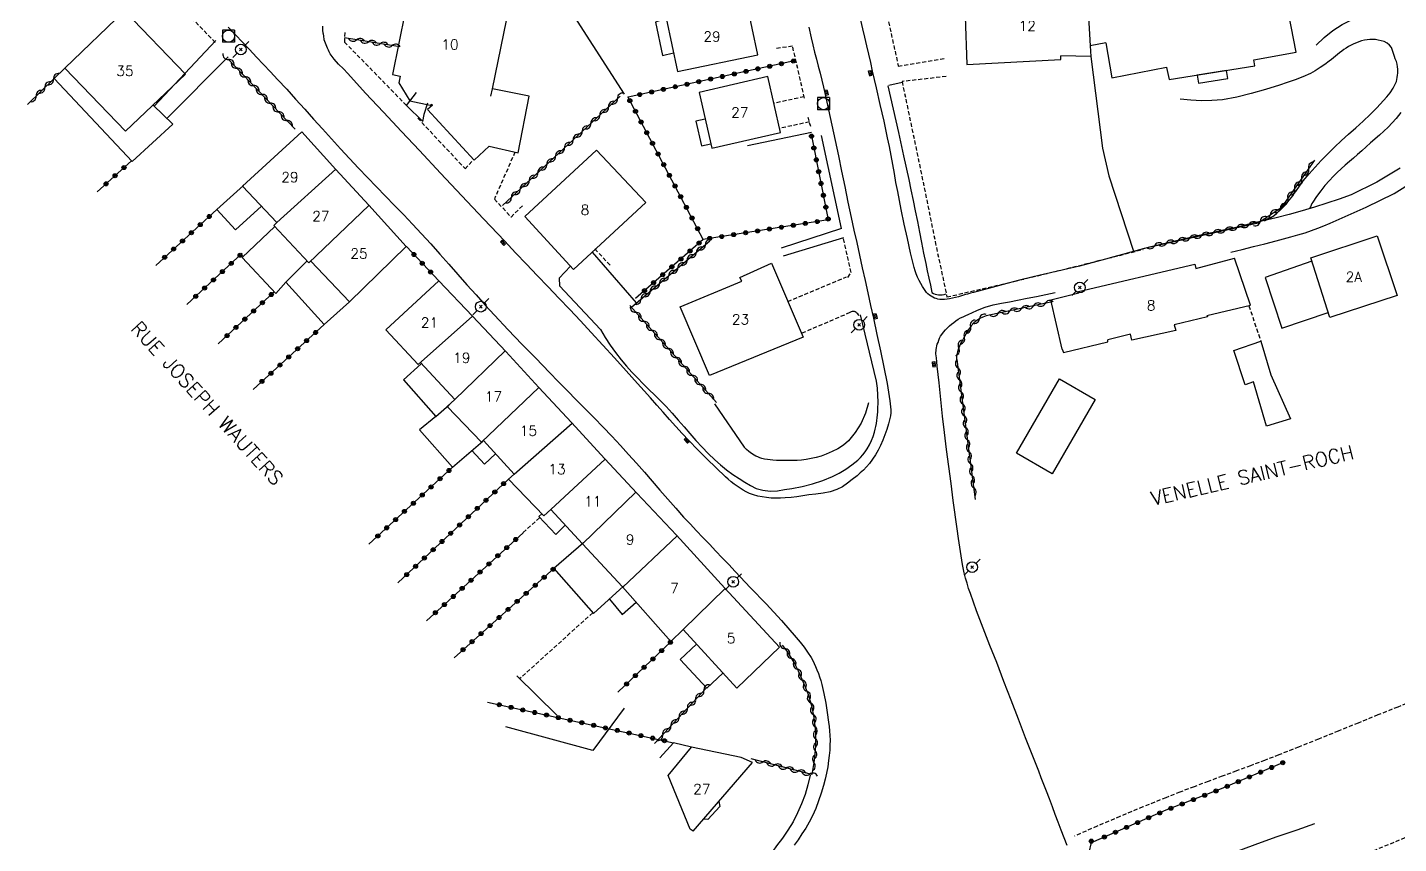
# Model space of a CAD drawing. Header units: millimetres. Extents: x 146000 to 147001, y 143000 to 144000.
# Drawn here: x 146424.1 to 146594.4, y 143307.7 to 143409.1 of the extents above; entities that cross this region are included whole.
import ezdxf
from ezdxf.enums import TextEntityAlignment as Align

# ---------------------------------------------------------------- set-up
doc = ezdxf.new("R2010")
doc.units = ezdxf.units.MM
doc.linetypes.add('DASHED', pattern=[0.75, 0.5, -0.25])
doc.layers.get('0').update_dxf_attribs({"linetype": 'CONTINUOUS'})
for name, color, linetype in [('W0008', 7, 'CONTINUOUS'), ('W0014', 7, 'CONTINUOUS'), ('W0017', 7, 'CONTINUOUS'), ('W0070', 7, 'DASHED'), ('W0101', 7, 'CONTINUOUS'), ('W0104', 1, 'CONTINUOUS'), ('W0105', 7, 'CONTINUOUS'), ('W0112', 1, 'DASHED'), ('W0211', 2, 'CONTINUOUS'), ('W0214', 2, 'CONTINUOUS'), ('W0300', 7, 'CONTINUOUS'), ('W0310', 3, 'CONTINUOUS'), ('W0322', 7, 'CONTINUOUS'), ('W0323', 7, 'CONTINUOUS'), ('W0330', 7, 'CONTINUOUS'), ('W0401', 7, 'CONTINUOUS'), ('W0420', 7, 'CONTINUOUS'), ('W0473', 7, 'CONTINUOUS'), ('W0989', 7, 'CONTINUOUS'), ('W0991', 7, 'CONTINUOUS'), ('W1102', 7, 'CONTINUOUS')]:
    doc.layers.add(name, color=color, linetype=linetype)
doc.styles.get("Standard").update_dxf_attribs({"font": 'romans.shx', "width": 0.85})

# ---------------------------------------------------------------- blocks, each defined once
blk = doc.blocks.new('T473')
for p, q in [((-0.166667, 0.166667), (0.166667, -0.166667)), ((-0.166667, -0.166667), (0.166667, 0.166667)), ((0.500001, 0.500001), (1.000002, 1.000002)), ((-1.000002, -1.000002), (-0.500001, -0.500001))]:
    blk.add_line(p, q)
blk.add_ellipse((0, 0), major_axis=(0.471405, 0.471405), ratio=1, start_param=5.4977871438, end_param=11.780972451)
blk = doc.blocks.new('T401')
for p, q in [((-0.3, 0.3), (0, 0.3)), ((-0.3, -0.25), (-0.3, 0.3)), ((-0.3, 0.15), (0, 0.15)), ((-0.3, 0), (0, 0)), ((0, 0.3), (0, -0.25)), ((-0.3, -0.15), (0, -0.15)), ((-0.3, -0.25), (-0.3, -0.3)), ((-0.3, -0.3), (0, -0.3)), ((0, -0.3), (0, -0.25))]:
    blk.add_line(p, q)
blk = doc.blocks.new('T420')
for p, q in [((0.75, 0.75), (-0.75, 0.75)), ((-0.75, 0.75), (-0.75, -0.75)), ((0.75, 0.75), (0.75, -0.75)), ((0.75, -0.75), (-0.75, -0.75))]:
    blk.add_line(p, q)
blk.add_ellipse((0, 0), major_axis=(-0.53, 0.53), ratio=1, start_param=3.926991, end_param=10.210176)
blk = doc.blocks.new('t323o')
at = {"color": 0, "linetype": 'Continuous'}
for radius in [0.25, 0.15]:
    blk.add_circle((0, 0), radius, dxfattribs=at)
blk = doc.blocks.new('t310o')
at = {"color": 0, "linetype": 'Continuous'}
for centre, start, end in [((-0.5, 0.38), 216.8699, 323.1304), ((0.5, -0.37), 36.8699, 143.1303)]:
    blk.add_arc(centre, 0.625, start, end, dxfattribs=at)
blk = doc.blocks.new('t322o')
at = {"color": 0, "linetype": 'Continuous'}
for radius in [0.25, 0.15]:
    blk.add_circle((0, 0), radius, dxfattribs=at)

msp = doc.modelspace()

# ---------------------------------------------------------------- linework, layer by layer
at = {"layer": 'W0008'}
for points in [[(146594.55, 143391.64), (146591.68, 143389.91)], [(146591.68, 143389.91), (146588.49, 143388.34)], [(146593.81, 143388.51), (146596.25, 143390.04)], [(146588.49, 143388.34), (146586.98, 143387.81), (146585.46, 143387.29), (146583.92, 143386.81), (146582.38, 143386.35), (146580.79, 143385.9), (146579.18, 143385.49), (146577.57, 143385.1), (146575.96, 143384.71), (146574.37, 143384.33), (146572.79, 143383.97), (146571.2, 143383.61), (146569.61, 143383.26), (146568.02, 143382.9), (146566.43, 143382.54), (146564.84, 143382.17), (146563.26, 143381.78), (146562.19, 143381.51), (146561.13, 143381.23), (146560.07, 143380.93), (146559.01, 143380.64), (146557.96, 143380.34), (146556.9, 143380.05), (146555.83, 143379.76), (146554.77, 143379.49), (146554.05, 143379.31), (146553.32, 143379.14), (146552.6, 143378.98), (146551.87, 143378.82), (146551.15, 143378.66), (146550.42, 143378.49), (146549.7, 143378.33), (146548.98, 143378.15), (146547.13, 143377.68), (146545.28, 143377.2), (146543.44, 143376.7), (146541.6, 143376.21), (146541.23, 143376.11), (146540.85, 143376), (146540.48, 143375.89), (146540.11, 143375.77), (146539.74, 143375.67), (146539.37, 143375.57), (146538.99, 143375.48), (146538.61, 143375.41), (146538.31, 143375.37), (146538.01, 143375.34), (146537.7, 143375.33), (146537.4, 143375.35), (146537.17, 143375.38), (146536.95, 143375.44), (146536.74, 143375.51), (146536.53, 143375.6)], [(146590.36, 143386.79), (146593.81, 143388.51)], [(146585.88, 143384.8), (146590.36, 143386.79)], [(146573.55, 143381.21), (146574.96, 143381.55), (146576.37, 143381.9), (146577.77, 143382.25), (146579.18, 143382.62), (146580.07, 143382.86), (146580.97, 143383.1), (146581.86, 143383.35), (146582.75, 143383.62), (146583.54, 143383.89), (146584.33, 143384.18), (146585.1, 143384.48), (146585.88, 143384.8)], [(146537.19, 143370.01), (146537.28, 143370.27), (146537.39, 143370.52), (146537.51, 143370.76), (146537.65, 143370.99), (146537.87, 143371.28), (146538.11, 143371.55), (146538.36, 143371.8), (146538.63, 143372.05), (146538.88, 143372.27), (146539.14, 143372.49), (146539.41, 143372.69), (146539.69, 143372.88), (146539.99, 143373.05), (146540.31, 143373.19), (146540.63, 143373.33), (146540.95, 143373.46), (146541.47, 143373.71), (146541.99, 143373.96), (146542.52, 143374.19), (146543.06, 143374.39), (146544.05, 143374.67), (146545.06, 143374.87), (146546.07, 143375.05), (146547.07, 143375.24), (146548.24, 143375.48), (146549.41, 143375.72), (146550.58, 143375.96), (146551.75, 143376.2)], [(146553.24, 143307.49), (146552.85, 143308.45), (146552.48, 143309.42), (146552.11, 143310.39), (146551.75, 143311.36), (146551.39, 143312.32), (146551.03, 143313.29), (146550.66, 143314.26), (146550.34, 143315.09), (146550.01, 143315.92), (146549.69, 143316.74), (146549.36, 143317.57), (146549.03, 143318.4), (146548.71, 143319.23), (146548.39, 143320.06), (146548.06, 143320.89), (146547.16, 143323.22), (146546.26, 143325.56), (146545.36, 143327.89), (146544.47, 143330.23), (146543.63, 143332.37), (146542.79, 143334.5), (146541.96, 143336.64), (146541.2, 143338.81), (146540.99, 143339.44), (146540.79, 143340.08), (146540.61, 143340.72), (146540.45, 143341.36), (146540.24, 143342.43), (146540.06, 143343.5), (146539.91, 143344.57), (146539.75, 143345.65), (146539.57, 143346.83), (146539.4, 143348.01), (146539.24, 143349.2), (146539.08, 143350.38), (146538.8, 143352.48), (146538.52, 143354.58), (146538.26, 143356.68), (146538, 143358.79), (146537.76, 143360.85), (146537.53, 143362.92), (146537.31, 143364.99), (146537.1, 143367.06), (146537.05, 143367.57), (146536.98, 143368.07), (146536.93, 143368.58), (146536.94, 143369.1), (146536.98, 143369.33), (146537.03, 143369.56), (146537.1, 143369.79), (146537.19, 143370.01)]]:
    msp.add_lwpolyline(points, dxfattribs=at)
at = {"layer": 'W0014'}
for points in [[(146460.82, 143408.77), (146460.82, 143409.29)], [(146534.21, 143379.32), (146533.79, 143381.11), (146533.38, 143382.9), (146532.99, 143384.7), (146532.61, 143386.5), (146532.39, 143387.61), (146532.18, 143388.73), (146531.97, 143389.85), (146531.77, 143390.97), (146531.57, 143392.08), (146531.37, 143393.2), (146531.15, 143394.32), (146530.93, 143395.43), (146530.49, 143397.5), (146530.02, 143399.57), (146529.55, 143401.63), (146529.07, 143403.69), (146528.83, 143404.75), (146528.58, 143405.8), (146528.33, 143406.86), (146528.09, 143407.91), (146527.84, 143408.97), (146527.6, 143410.02)], [(146449.08, 143409.15), (146449.96, 143408.22), (146450.83, 143407.3), (146451.71, 143406.37), (146452.59, 143405.45), (146453.46, 143404.52), (146454.33, 143403.59), (146455.2, 143402.66), (146456.33, 143401.44), (146457.44, 143400.21), (146458.56, 143398.98), (146459.67, 143397.75), (146460.78, 143396.51), (146461.89, 143395.28), (146463.01, 143394.06), (146464.14, 143392.84), (146465.25, 143391.66), (146466.36, 143390.5), (146467.48, 143389.33), (146468.61, 143388.17), (146469.73, 143387.01), (146470.85, 143385.84), (146471.96, 143384.67), (146473.06, 143383.49), (146474.21, 143382.24), (146475.34, 143380.98), (146476.47, 143379.7), (146477.59, 143378.43), (146478.71, 143377.16), (146479.84, 143375.89), (146480.98, 143374.62), (146482.12, 143373.37), (146483.81, 143371.57), (146485.52, 143369.8), (146487.24, 143368.03), (146488.96, 143366.25), (146490.06, 143365.12), (146491.17, 143363.99), (146492.28, 143362.87), (146493.39, 143361.74), (146494.5, 143360.62), (146495.6, 143359.48), (146496.69, 143358.34), (146497.77, 143357.19), (146498.77, 143356.09), (146499.76, 143354.99), (146500.73, 143353.87), (146501.7, 143352.76), (146502.67, 143351.64), (146503.64, 143350.52), (146504.62, 143349.41), (146505.61, 143348.31), (146506.4, 143347.46), (146507.19, 143346.61), (146507.99, 143345.77), (146508.8, 143344.93), (146509.6, 143344.09), (146510.4, 143343.25), (146511.21, 143342.4), (146512, 143341.56), (146513.92, 143339.53), (146515.86, 143337.51), (146517.76, 143335.46), (146519.59, 143333.35), (146520.08, 143332.75), (146520.55, 143332.14), (146521, 143331.51), (146521.42, 143330.86), (146521.63, 143330.49), (146521.82, 143330.11), (146521.99, 143329.73), (146522.15, 143329.34), (146522.33, 143328.89), (146522.49, 143328.44), (146522.63, 143327.99), (146522.76, 143327.52), (146523.03, 143326.37), (146523.25, 143325.2), (146523.44, 143324.03), (146523.6, 143322.85), (146523.67, 143322.3), (146523.72, 143321.74), (146523.76, 143321.17), (146523.78, 143320.61), (146523.77, 143319.97), (146523.74, 143319.34), (146523.69, 143318.7), (146523.61, 143318.07), (146523.49, 143317.29), (146523.35, 143316.51), (146523.17, 143315.74), (146522.97, 143314.98), (146522.69, 143314.01), (146522.37, 143313.05), (146522, 143312.11), (146521.59, 143311.18), (146521.2, 143310.41), (146520.76, 143309.66), (146520.3, 143308.94), (146519.81, 143308.22), (146519.33, 143307.57)], [(146510.81, 143353.32), (146509.65, 143354.42), (146508.5, 143355.54), (146507.37, 143356.67), (146506.26, 143357.82), (146505.44, 143358.68), (146504.64, 143359.56), (146503.84, 143360.44), (146503.05, 143361.33), (146502.27, 143362.22), (146501.48, 143363.11), (146500.7, 143364), (146499.9, 143364.89), (146498.46, 143366.48), (146497.02, 143368.07), (146495.58, 143369.66), (146494.12, 143371.23), (146492.79, 143372.66), (146491.46, 143374.08), (146490.12, 143375.5), (146488.77, 143376.91), (146487.43, 143378.32), (146486.08, 143379.73), (146484.74, 143381.14), (146483.4, 143382.56), (146480.74, 143385.37), (146478.09, 143388.19), (146475.44, 143391.01), (146472.8, 143393.83), (146470.57, 143396.21), (146468.34, 143398.59), (146466.12, 143400.98), (146463.92, 143403.39), (146463.36, 143403.99), (146462.78, 143404.58), (146462.23, 143405.2), (146461.73, 143405.86), (146461.61, 143406.08), (146461.5, 143406.31), (146461.4, 143406.54), (146461.31, 143406.77), (146461.22, 143406.97), (146461.14, 143407.18), (146461.07, 143407.38), (146461, 143407.59), (146460.97, 143407.76), (146460.94, 143407.93), (146460.92, 143408.1), (146460.89, 143408.27), (146460.87, 143408.4), (146460.85, 143408.52), (146460.83, 143408.64), (146460.81, 143408.77)], [(146521.17, 143409.16), (146521.46, 143407.83), (146521.66, 143406.95), (146521.87, 143406.07), (146522.09, 143405.19), (146522.32, 143404.32), (146522.54, 143403.44), (146522.76, 143402.56), (146522.98, 143401.69), (146523.18, 143400.81), (146523.61, 143398.9), (146524.02, 143396.99), (146524.43, 143395.08), (146524.82, 143393.17), (146525.21, 143391.26), (146525.61, 143389.35), (146526, 143387.44), (146526.41, 143385.53), (146526.75, 143383.96), (146527.09, 143382.4), (146527.44, 143380.84), (146527.78, 143379.27), (146528.13, 143377.71), (146528.48, 143376.14), (146528.82, 143374.58), (146529.16, 143373.01), (146529.6, 143370.98), (146530.04, 143368.95), (146530.46, 143366.92), (146530.86, 143364.88), (146530.96, 143364.35), (146531.05, 143363.82), (146531.14, 143363.28), (146531.21, 143362.74), (146531.25, 143362.37), (146531.3, 143362), (146531.33, 143361.63), (146531.32, 143361.25), (146531.28, 143360.9), (146531.22, 143360.56), (146531.13, 143360.22), (146531.04, 143359.88), (146530.83, 143359.19), (146530.59, 143358.51), (146530.33, 143357.84), (146530.03, 143357.19), (146529.74, 143356.6), (146529.42, 143356.03), (146529.07, 143355.48), (146528.68, 143354.95), (146528.32, 143354.54), (146527.94, 143354.15), (146527.54, 143353.79), (146527.13, 143353.44), (146526.55, 143352.96), (146525.95, 143352.5), (146525.32, 143352.07), (146524.64, 143351.73), (146523.79, 143351.45), (146522.91, 143351.28), (146522.03, 143351.17), (146521.15, 143351.05), (146520.42, 143350.93), (146519.68, 143350.83), (146518.94, 143350.74), (146518.2, 143350.68), (146517.62, 143350.66), (146517.05, 143350.65), (146516.47, 143350.66), (146515.9, 143350.72), (146515.36, 143350.8), (146514.82, 143350.91), (146514.3, 143351.06), (146513.78, 143351.24), (146513.38, 143351.43), (146512.99, 143351.65), (146512.62, 143351.88), (146512.26, 143352.13), (146511.88, 143352.41), (146511.51, 143352.7), (146511.15, 143353), (146510.81, 143353.32)], [(146530.97, 143401.86), (146531.64, 143398.96), (146532.29, 143396.06), (146532.92, 143393.16), (146533.55, 143390.25), (146533.82, 143388.94), (146534.09, 143387.64), (146534.35, 143386.33), (146534.62, 143385.02), (146534.88, 143383.71), (146535.14, 143382.41), (146535.4, 143381.1), (146535.67, 143379.79), (146535.86, 143378.89), (146536.05, 143377.99), (146536.24, 143377.1), (146536.43, 143376.2)], [(146525.21, 143384.17), (146522.72, 143395.69)], [(146536.53, 143375.6), (146536.32, 143375.73), (146536.12, 143375.87), (146535.94, 143376.03), (146535.77, 143376.21), (146535.49, 143376.56), (146535.26, 143376.93), (146535.05, 143377.31), (146534.85, 143377.7), (146534.66, 143378.09), (146534.49, 143378.5), (146534.34, 143378.91), (146534.21, 143379.32)], [(146490.18, 143377.02), (146495.28, 143371.6)], [(146536.43, 143376.2), (146536.62, 143376.09), (146536.83, 143376.01), (146537.04, 143375.95), (146537.25, 143375.91), (146537.49, 143375.9), (146537.72, 143375.92), (146537.96, 143375.96), (146538.18, 143376.03)], [(146529.55, 143365.17), (146527.56, 143373.42)], [(146527.22, 143355.38), (146527.55, 143355.7), (146527.86, 143356.04), (146528.14, 143356.41), (146528.39, 143356.79), (146528.67, 143357.29), (146528.92, 143357.8), (146529.13, 143358.33), (146529.3, 143358.87), (146529.4, 143359.22), (146529.48, 143359.57), (146529.54, 143359.93), (146529.6, 143360.29), (146529.64, 143360.65), (146529.68, 143361.01), (146529.71, 143361.37), (146529.73, 143361.73), (146529.75, 143362.59), (146529.73, 143363.46), (146529.67, 143364.33), (146529.56, 143365.19)], [(146521.31, 143316.24), (146521.03, 143315.04), (146520.68, 143313.85), (146520.25, 143312.69), (146519.76, 143311.55), (146519.19, 143310.47), (146518.56, 143309.43), (146517.88, 143308.42), (146517.15, 143307.45), (146516.66, 143306.82), (146516.14, 143306.21), (146515.58, 143305.63), (146514.99, 143305.09), (146514.26, 143304.53), (146513.49, 143304.01), (146512.69, 143303.55), (146511.93, 143303.16), (146511.93, 143303.16), (146511.93, 143303.16), (146511.93, 143303.16), (146511.93, 143303.16)]]:
    msp.add_lwpolyline(points, dxfattribs=at)
at = {"layer": 'W0017'}
for points in [[(146584.12, 143406.92), (146585.13, 143407.87), (146586.22, 143408.73), (146587.38, 143409.47), (146588.62, 143410.1), (146589.24, 143410.34), (146589.88, 143410.52), (146590.53, 143410.64), (146591.2, 143410.7), (146592.04, 143410.73), (146592.89, 143410.7), (146593.74, 143410.56), (146594.56, 143410.28)], [(146447.51, 143407.5), (146439.89, 143399.35)], [(146577.71, 143385.12), (146578.12, 143385.31), (146578.52, 143385.53), (146578.91, 143385.78), (146579.27, 143386.06), (146579.76, 143386.49), (146580.2, 143386.97), (146580.62, 143387.46), (146581.04, 143387.97), (146581.23, 143388.22), (146581.42, 143388.48), (146581.61, 143388.74), (146581.79, 143389.01), (146581.97, 143389.28), (146582.15, 143389.54), (146582.34, 143389.8), (146582.53, 143390.06), (146583.25, 143390.92), (146584, 143391.77), (146584.77, 143392.59), (146585.55, 143393.4), (146586.4, 143394.25), (146587.27, 143395.07), (146588.16, 143395.87), (146589.06, 143396.66), (146589.95, 143397.47), (146590.83, 143398.29), (146591.68, 143399.14), (146592.48, 143400.03), (146592.91, 143400.52), (146593.33, 143401.02), (146593.71, 143401.57), (146594, 143402.16), (146594.09, 143402.41), (146594.16, 143402.66), (146594.21, 143402.92), (146594.25, 143403.18), (146594.27, 143403.44), (146594.28, 143403.7), (146594.27, 143403.96), (146594.25, 143404.22), (146594.19, 143404.56), (146594.09, 143404.89), (146593.96, 143405.21), (146593.84, 143405.52), (146593.73, 143405.88), (146593.63, 143406.25), (146593.49, 143406.62), (146593.25, 143406.94), (146592.94, 143407.19), (146592.57, 143407.36), (146592.2, 143407.46), (146591.83, 143407.55), (146591.49, 143407.61), (146591.15, 143407.63), (146590.8, 143407.63), (146590.46, 143407.6), (146590.12, 143407.54), (146589.78, 143407.44), (146589.45, 143407.33), (146589.13, 143407.2), (146588.8, 143407.07), (146588.48, 143406.92), (146588.16, 143406.75), (146587.86, 143406.57), (146587.58, 143406.38), (146587.31, 143406.18), (146587.05, 143405.98), (146586.79, 143405.76), (146586.54, 143405.55), (146586.28, 143405.34), (146586.02, 143405.13), (146585.75, 143404.93), (146585.19, 143404.53), (146584.62, 143404.13), (146584.03, 143403.75), (146583.42, 143403.42), (146582.48, 143402.98), (146581.52, 143402.61), (146580.55, 143402.29), (146579.57, 143401.97), (146577.83, 143401.42), (146576.08, 143400.9), (146574.3, 143400.45), (146572.49, 143400.15), (146571.19, 143400.04), (146569.88, 143400.02), (146568.57, 143400.08), (146567.27, 143400.23)], [(146441.44, 143397.83), (146449.08, 143405.48)], [(146532.74, 143402.3), (146531.09, 143401.91)], [(146594.64, 143398.54), (146594.06, 143397.82), (146593.06, 143396.74), (146591.98, 143395.75), (146590.87, 143394.79), (146589.79, 143393.81), (146589.28, 143393.36), (146588.78, 143392.9), (146588.27, 143392.46), (146587.75, 143392.01), (146587.25, 143391.55), (146586.75, 143391.09), (146586.26, 143390.61), (146585.79, 143390.12), (146585.23, 143389.48), (146584.7, 143388.83), (146584.19, 143388.14), (146583.72, 143387.44), (146583.6, 143387.25), (146583.5, 143387.05), (146583.41, 143386.86), (146583.32, 143386.65)], [(146521.48, 143396.07), (146513.55, 143394.4)], [(146517.74, 143381.75), (146525.23, 143384.18)], [(146525.44, 143383), (146517.96, 143380.7)], [(146491.55, 143379.49), (146490.17, 143377.99), (146490.19, 143377.03)]]:
    msp.add_lwpolyline(points, dxfattribs=at)
at = {"layer": 'W0070'}
for points in [[(146596.73, 143325.69), (146594.26, 143324.71), (146591.8, 143323.72), (146589.34, 143322.72), (146586.88, 143321.72), (146584.42, 143320.72), (146581.96, 143319.73), (146579.48, 143318.76), (146577.74, 143318.08), (146575.99, 143317.42), (146574.23, 143316.77), (146572.48, 143316.12), (146570.72, 143315.47), (146568.97, 143314.81), (146567.22, 143314.14), (146565.48, 143313.45), (146562.62, 143312.3), (146559.78, 143311.12), (146556.94, 143309.91), (146554.12, 143308.68)], [(146595.15, 143308.46), (146591.28, 143306.86)]]:
    msp.add_lwpolyline(points, dxfattribs=at)
at = {"layer": 'W0101'}
for points in [[(146481.86, 143401.5), (146485.41, 143418.71), (146472.71, 143421.37), (146470.36, 143411.33), (146471.03, 143411.08), (146469.46, 143403.29), (146470.43, 143403.07), (146470.27, 143402.25), (146471.6, 143400.01), (146474.16, 143399.49), (146474.35, 143399.61)], [(146576.4, 143405.12), (146581.64, 143406.07), (146580.14, 143413.96)], [(146551.37, 143411.15), (146540.56, 143410.49), (146540.75, 143404.54)], [(146556.08, 143406.84), (146556.15, 143405.53), (146552.42, 143405.6)], [(146558.04, 143407.22), (146556.08, 143406.84)], [(146558.04, 143407.22), (146558.77, 143402.85), (146565.54, 143404.17), (146565.54, 143404.15), (146565.88, 143402.64), (146576.54, 143404.35), (146576.4, 143405.12)], [(146540.75, 143404.54), (146552.44, 143405.13), (146552.42, 143405.6)], [(146474.36, 143399.6), (146474.4, 143399.41), (146473.82, 143398.95), (146479.59, 143392.63), (146481.45, 143394.37), (146485.08, 143393.55), (146486.41, 143400.57), (146481.86, 143401.5)], [(146458.21, 143396.16), (146450.85, 143389.39), (146455.12, 143384.9)], [(146458.21, 143396.16), (146462.44, 143391.49)], [(146462.44, 143391.49), (146466.52, 143387.04)], [(146466.52, 143387.04), (146471.18, 143381.91)], [(146455.12, 143384.9), (146454.72, 143384.54), (146459.09, 143379.87)], [(146471.18, 143381.91), (146464.11, 143375.04), (146459.33, 143380.1)], [(146551.21, 143375.27), (146554.67, 143376.16), (146554.62, 143376.32), (146569.08, 143379.7), (146569.19, 143379.2), (146574.01, 143380.46)], [(146570.58, 143373.36), (146575.97, 143374.61), (146574.01, 143380.46)], [(146475.22, 143377.66), (146468.62, 143371.56), (146472.64, 143367.26)], [(146475.22, 143377.66), (146479.4, 143373.24)], [(146552.58, 143369.17), (146551.21, 143375.27)], [(146479.4, 143373.24), (146483.52, 143368.88)], [(146570.59, 143373.36), (146570.64, 143373.16), (146566.5, 143372.17), (146566.7, 143371.47), (146561.27, 143370.27), (146561.08, 143371.04), (146558.28, 143370.34)], [(146552.58, 143369.17), (146552.75, 143368.73), (146558.28, 143370.06), (146558.28, 143370.34)], [(146483.52, 143368.88), (146487.65, 143364.41)], [(146472.93, 143367.51), (146477.19, 143362.92)], [(146487.65, 143364.41), (146491.68, 143360.05)], [(146480.51, 143357.6), (146476.27, 143362.03), (146477.19, 143362.92)], [(146491.68, 143360.05), (146495.83, 143355.54)], [(146480.75, 143357.83), (146484.57, 143353.65)], [(146495.83, 143355.54), (146499.8, 143351.26)], [(146489.11, 143349.26), (146488.24, 143348.46), (146483.86, 143353.03), (146484.57, 143353.65)], [(146499.8, 143351.26), (146504.73, 143346.07)], [(146489.11, 143349.26), (146493.06, 143344.99)], [(146493.06, 143344.99), (146498.01, 143339.65)], [(146504.73, 143346.07), (146510.73, 143339.48)], [(146498.01, 143339.65), (146504.03, 143332.84), (146505.54, 143334.32)], [(146510.73, 143339.48), (146517.51, 143332.15)], [(146517.51, 143332.15), (146512.21, 143327.04), (146505.54, 143334.32)], [(146506.8, 143309.3), (146506.43, 143309.54), (146503.7, 143316.22), (146506.59, 143319.74)], [(146506.8, 143309.3), (146514.16, 143317.8), (146512.76, 143318.42), (146506.59, 143319.74)]]:
    msp.add_lwpolyline(points, dxfattribs=at)
for points in [[(146436.2, 143411.2), (146443.76, 143403.31), (146436.33, 143396.24), (146428.8, 143404.07)], [(146513.42, 143412.35), (146503.45, 143410.26), (146504.84, 143403.64), (146514.8, 143405.72)], [(146516.05, 143403.01), (146507.53, 143401.05), (146509.12, 143394.13), (146517.64, 143396.08)], [(146485.89, 143385.64), (146491.94, 143379.06), (146500.92, 143387.37), (146494.77, 143393.88)], [(146594.2, 143375.83), (146585.83, 143373.08), (146583.46, 143380.5), (146591.7, 143383.22)], [(146520.43, 143370.66), (146508.8, 143365.9), (146505.18, 143374.44), (146512.83, 143377.62), (146512.57, 143378.08), (146516.53, 143379.83)]]:
    msp.add_lwpolyline(points, close=True, dxfattribs=at)
at = {"layer": 'W0104'}
for points in [[(146503.44, 143410.26), (146502.13, 143409.78), (146502.99, 143405.65), (146504.35, 143405.95)], [(146428.8, 143404.07), (146427.46, 143402.8), (146437.15, 143392.46), (146442.18, 143397.1), (146439.74, 143399.49)], [(146481.66, 143400.57), (146481.86, 143401.5)], [(146508.29, 143397.74), (146507.14, 143397.5), (146507.81, 143394.4), (146509, 143394.65)], [(146453.19, 143386.93), (146449.99, 143383.98), (146447.66, 143386.52), (146450.98, 143389.51)], [(146456.21, 143377.49), (146454.99, 143376.09), (146450.82, 143380.55), (146454.84, 143384.41)], [(146464.11, 143375.04), (146461, 143372.23), (146456.21, 143377.49), (146458.85, 143380.12)], [(146583.59, 143380.1), (146577.82, 143378.06), (146579.89, 143371.76), (146585.63, 143373.73)], [(146473.04, 143367.36), (146470.82, 143365.37), (146474.84, 143360.8), (146476.49, 143362.25)], [(146474.84, 143360.8), (146472.8, 143359.14), (146476.92, 143354.5), (146480.67, 143357.75)], [(146479.33, 143356.59), (146480.89, 143354.89), (146482.26, 143356.17)], [(146487.99, 143348.72), (146487.64, 143348.39), (146489.72, 143346.14), (146490.92, 143347.3)], [(146493.17, 143345.1), (146489.49, 143341.9), (146494.42, 143336.32), (146498.15, 143339.71)], [(146496.4, 143338.1), (146497.97, 143336.19), (146499.7, 143337.74)], [(146510.49, 143328.92), (146508.47, 143327.04), (146505.17, 143330.62), (146507.2, 143332.51)], [(146484.89, 143328.6), (146489.88, 143323.71)], [(146506.59, 143319.74), (146504.36, 143320.28), (146502.65, 143318.39)], [(146509.98, 143312.97), (146510.1, 143312.37), (146508.63, 143310.73), (146508.1, 143310.8)]]:
    msp.add_lwpolyline(points, dxfattribs=at)
for points in [[(146573.01, 143403.78), (146569.38, 143403.2), (146569.54, 143402.2), (146573.17, 143402.78)], [(146577.26, 143370.17), (146578.52, 143365.96), (146580.93, 143360.51), (146577.97, 143359.58), (146576.34, 143365.11), (146576.36, 143365.1), (146575.32, 143364.75), (146573.93, 143369)], [(146556.7, 143362.89), (146551.37, 143353.68), (146546.92, 143356.26), (146552.25, 143365.47)]]:
    msp.add_lwpolyline(points, close=True, dxfattribs=at)
at = {"layer": 'W0105'}
for points in [[(146471.2, 143399.43), (146472.46, 143401.04)], [(146473.21, 143397.46), (146471.2, 143399.43)], [(146473.79, 143399.72), (146473.36, 143398.3), (146473.2, 143397.45)]]:
    msp.add_lwpolyline(points, dxfattribs=at)
at = {"layer": 'W0112'}
for points in [[(146527.4, 143426.13), (146529.58, 143416.48), (146530.88, 143410.55), (146532.27, 143404.27)], [(146447.46, 143407.26), (146444.01, 143410.83)], [(146463.54, 143408.5), (146463.5, 143407.31), (146471.2, 143399.43)], [(146519.13, 143406.79), (146516.99, 143406.49)], [(146520.6, 143400.35), (146519.13, 143406.8)], [(146532.26, 143404.33), (146537.95, 143405.28)], [(146532.72, 143402.4), (146534.11, 143395.8), (146535.63, 143388.44), (146536.83, 143382.53), (146538.3, 143375.64)], [(146538.22, 143403.03), (146532.73, 143402.4)], [(146520.56, 143400.51), (146516.81, 143399.7)], [(146472.59, 143397.87), (146478.47, 143391.59)], [(146521.22, 143397.38), (146517.52, 143396.59)], [(146521.38, 143396.8), (146521.07, 143397.93)], [(146478.47, 143391.57), (146479.52, 143392.7)], [(146484.67, 143393.64), (146482.11, 143387.82)], [(146482.12, 143387.8), (146484.18, 143385.58)], [(146484.18, 143385.56), (146485.64, 143387.02)], [(146526.01, 143378.08), (146526.39, 143378.7), (146525.43, 143383.01)], [(146494.59, 143381.61), (146496.47, 143379.61)], [(146538.3, 143375.65), (146545.89, 143377.4), (146554.62, 143379.52), (146562.64, 143381.56)], [(146518.54, 143375.1), (146525.81, 143378.13)], [(146526.25, 143373.7), (146520.23, 143371.11)], [(146527.37, 143373.29), (146527.3, 143373.42), (146527.22, 143373.54), (146527.12, 143373.64), (146527.01, 143373.73), (146526.92, 143373.78), (146526.82, 143373.82), (146526.71, 143373.84), (146526.6, 143373.85), (146526.51, 143373.84), (146526.41, 143373.81), (146526.33, 143373.77), (146526.24, 143373.72)], [(146575.77, 143374.56), (146577.26, 143370.17)], [(146485.68, 143346.38), (146487.77, 143348.25)], [(146494.32, 143336.42), (146485.28, 143328.25)]]:
    msp.add_lwpolyline(points, dxfattribs=at)
at = {"layer": 'W0211'}
for points in [[(146499.76, 143374.9), (146494.29, 143381.23)], [(146513.16, 143356.97), (146509.47, 143362.37)], [(146528.54, 143362.51), (146528.17, 143361.21), (146527.63, 143359.97), (146526.92, 143358.81), (146526.06, 143357.76), (146525.45, 143357.22), (146524.76, 143356.79), (146524.04, 143356.43), (146523.31, 143356.12), (146522.7, 143355.89), (146522.08, 143355.72), (146521.44, 143355.58), (146520.81, 143355.46), (146520.25, 143355.39), (146519.69, 143355.35), (146519.13, 143355.34), (146518.58, 143355.33), (146518.1, 143355.32), (146517.63, 143355.32), (146517.15, 143355.34), (146516.68, 143355.37), (146516.34, 143355.41), (146516, 143355.45), (146515.66, 143355.51), (146515.33, 143355.59), (146515.08, 143355.67), (146514.83, 143355.77), (146514.58, 143355.88), (146514.35, 143356.01), (146514.03, 143356.22), (146513.72, 143356.45), (146513.42, 143356.7), (146513.14, 143356.97)]]:
    msp.add_lwpolyline(points, dxfattribs=at)
at = {"layer": 'W0214'}
for points in [[(146495.28, 143371.6), (146495.86, 143370.62), (146496.48, 143369.66), (146497.15, 143368.73), (146497.85, 143367.83), (146498.5, 143367.06), (146499.17, 143366.31), (146499.87, 143365.58), (146500.59, 143364.87), (146501.3, 143364.17), (146502.02, 143363.46), (146502.73, 143362.75), (146503.42, 143362.02), (146504.18, 143361.2), (146504.92, 143360.36), (146505.66, 143359.51), (146506.39, 143358.67), (146507.13, 143357.82), (146507.89, 143357), (146508.67, 143356.19), (146509.48, 143355.41), (146510.2, 143354.78), (146510.94, 143354.18), (146511.71, 143353.61), (146512.51, 143353.08), (146513.19, 143352.65), (146513.89, 143352.23), (146514.63, 143351.87), (146515.42, 143351.64), (146516.33, 143351.54), (146517.24, 143351.58), (146518.13, 143351.71), (146519.02, 143351.86), (146520.31, 143352.12), (146521.6, 143352.44), (146522.87, 143352.84), (146524.1, 143353.35), (146524.93, 143353.77), (146525.73, 143354.25), (146526.5, 143354.78), (146527.22, 143355.38)], [(146557.6, 143300.24), (146561.68, 143301.91), (146565.78, 143303.54), (146569.89, 143305.14), (146574.01, 143306.7), (146576.58, 143307.65), (146579.17, 143308.57), (146581.76, 143309.47), (146583.97, 143310.24)]]:
    msp.add_lwpolyline(points, dxfattribs=at)
at = {"layer": 'W0300'}
for points in [[(146488.11, 143416.58), (146498.23, 143400.84)], [(146498.24, 143324.56), (146494.33, 143319.33), (146483.55, 143322.23)]]:
    msp.add_lwpolyline(points, dxfattribs=at)
at = {"layer": 'W0310'}
for points in [[(146470.13, 143406.76), (146463.51, 143407.82)], [(146457.39, 143396.47), (146449.07, 143405.18)], [(146427.45, 143402.77), (146424.14, 143399.57)], [(146483.13, 143386.99), (146497.73, 143400.58)], [(146562.61, 143381.67), (146576.92, 143384.87), (146579.92, 143386.86), (146583.95, 143392.64)], [(146499.17, 143374.41), (146508.86, 143382.6)], [(146509.67, 143362.55), (146498.92, 143374.58)], [(146551.34, 143375.03), (146543.16, 143373.29)], [(146543.16, 143373.29), (146542.75, 143373.14), (146542.36, 143372.95), (146541.99, 143372.72), (146541.65, 143372.45), (146541.3, 143372.06), (146541, 143371.63), (146540.74, 143371.18), (146540.49, 143370.73), (146540.26, 143370.34), (146540.04, 143369.95), (146539.84, 143369.54), (146539.67, 143369.11), (146539.59, 143368.81), (146539.54, 143368.5), (146539.5, 143368.18), (146539.5, 143367.87)], [(146539.51, 143367.88), (146541.8, 143350.48)], [(146517.82, 143332.4), (146518.4, 143331.65), (146518.93, 143330.86), (146519.41, 143330.04), (146519.84, 143329.19), (146520.46, 143327.8), (146521.02, 143326.37), (146521.48, 143324.9), (146521.78, 143323.39), (146521.96, 143321.62), (146521.97, 143319.84), (146521.83, 143318.07), (146521.53, 143316.32)], [(146501.98, 143320.18), (146508.46, 143327.11)], [(146521.52, 143316.31), (146513.99, 143318.26)]]:
    msp.add_lwpolyline(points, dxfattribs=at)
at = {"layer": 'W0322'}
msp.add_lwpolyline([(146580.18, 143317.87), (146572.33, 143314.54), (146565.45, 143311.88), (146556.47, 143307.96)], dxfattribs=at)
at = {"layer": 'W0323'}
for points in [[(146519.54, 143405.01), (146498.7, 143400.47)], [(146508.05, 143382.8), (146498.67, 143400.52)], [(146521.43, 143395.87), (146523.57, 143385.23), (146508.05, 143382.8), (146499.62, 143375.45)], [(146437.05, 143392.57), (146432.8, 143388.69)], [(146447.65, 143386.51), (146440.07, 143379.56)], [(146450.82, 143381.09), (146443.93, 143374.71)], [(146471.19, 143381.9), (146475.22, 143377.66)], [(146447.83, 143369.82), (146454.79, 143376.3)], [(146461, 143372.23), (146452.15, 143364.15)], [(146476.92, 143354.5), (146466.54, 143344.94)], [(146483.86, 143353.02), (146470.14, 143340.14)], [(146473.68, 143335.4), (146485.68, 143346.36)], [(146489.5, 143341.9), (146477.11, 143330.84)], [(146504.04, 143332.83), (146497.44, 143326.55)], [(146481.25, 143325.31), (146504.36, 143320.28)], [(146556.23, 143308.1), (146555.89, 143306.43), (146556.09, 143304.38), (146556.67, 143302.17)]]:
    msp.add_lwpolyline(points, dxfattribs=at)
at = {"layer": 'W0330'}
msp.add_lwpolyline([(146556.16, 143405.53), (146557.62, 143394.11), (146558.39, 143390.71), (146561.46, 143381.32)], dxfattribs=at)
at = {"layer": 'W1102'}
for points in [[(146555.68, 143414.09), (146556.08, 143406.84)], [(146455.12, 143384.9), (146462.43, 143391.5)], [(146459.09, 143379.87), (146466.54, 143387.01)], [(146472.64, 143367.26), (146479.4, 143373.24)], [(146477.19, 143362.92), (146483.46, 143368.94)], [(146487.65, 143364.41), (146480.51, 143357.6)], [(146484.57, 143353.65), (146491.75, 143359.98)], [(146495.86, 143355.5), (146489.11, 143349.26)], [(146493.07, 143344.99), (146499.67, 143351.41)], [(146504.82, 143345.97), (146498.04, 143339.61)], [(146505.54, 143334.32), (146510.77, 143339.44)]]:
    msp.add_lwpolyline(points, dxfattribs=at)

# ---------------------------------------------------------------- block references
at = {"layer": 'W0310'}
for p, rotation in [((146464.99, 143407.58), 170.8678646360358), ((146466.47, 143407.35), 170.8678646360358), ((146467.95, 143407.11), 170.8678646360358), ((146449.1, 143405.15), 133.6776362329403), ((146469.43, 143406.87), 170.8678646360358), ((146450.14, 143404.06), 133.6776362329403), ((146426.29, 143401.66), 224.1355154156339), ((146427.37, 143402.7), 224.1355154156339), ((146451.17, 143402.98), 133.6776362329403), ((146452.21, 143401.9), 133.6776362329403), ((146425.22, 143400.61), 224.1355154156339), ((146453.25, 143400.81), 133.6776362329403), ((146497.4, 143400.28), 42.95241693311461), ((146454.28, 143399.73), 133.6776362329403), ((146455.32, 143398.64), 133.6776362329403), ((146495.2, 143398.23), 42.95241693311461), ((146496.3, 143399.26), 42.95241693311461), ((146456.35, 143397.56), 133.6776362329403), ((146494.1, 143397.21), 42.95241693311461), ((146491.91, 143395.17), 42.95241693311461), ((146493.01, 143396.19), 42.95241693311461), ((146489.71, 143393.12), 42.95241693311461), ((146490.81, 143394.15), 42.95241693311461), ((146488.62, 143392.1), 42.95241693311461), ((146583.2, 143391.57), 55.07065130652028), ((146486.42, 143390.06), 42.95241693311461), ((146487.52, 143391.08), 42.95241693311461), ((146582.34, 143390.34), 55.07065130652028), ((146484.22, 143388.01), 42.95241693311461), ((146485.32, 143389.04), 42.95241693311461), ((146580.62, 143387.88), 55.07065130652028), ((146581.48, 143389.11), 55.07065130652028), ((146579.7, 143386.72), 33.63259936115853), ((146577.2, 143385.06), 33.63259936115853), ((146578.45, 143385.89), 33.63259936115853), ((146569.93, 143383.31), 12.61016180555048), ((146571.39, 143383.64), 12.61016180555048), ((146572.86, 143383.96), 12.61016180555048), ((146574.32, 143384.29), 12.61016180555048), ((146575.78, 143384.62), 12.61016180555048), ((146507.19, 143381.19), 40.22522395850085), ((146508.33, 143382.16), 40.22522395850085), ((146564.07, 143382), 12.61016180555048), ((146565.54, 143382.33), 12.61016180555048), ((146567, 143382.65), 12.61016180555048), ((146568.46, 143382.98), 12.61016180555048), ((146506.04, 143380.22), 40.22522395850085), ((146503.75, 143378.28), 40.22522395850085), ((146504.9, 143379.25), 40.22522395850085), ((146501.46, 143376.34), 40.22522395850085), ((146502.61, 143377.31), 40.22522395850085), ((146500.32, 143375.38), 40.22522395850085), ((146550.5, 143374.85), 192.0263108047618), ((146499.67, 143373.74), 131.7691922745462), ((146500.67, 143372.62), 131.7691922745462), ((146542.33, 143372.94), 212.377013437976), ((146544.63, 143373.6), 192.0263108047618), ((146546.1, 143373.91), 192.0263108047618), ((146547.56, 143374.22), 192.0263108047618), ((146549.03, 143374.54), 192.0263108047618), ((146501.67, 143371.5), 131.7691922745462), ((146541.22, 143371.95), 235.8379097902432), ((146502.67, 143370.38), 131.7691922745462), ((146503.67, 143369.26), 131.7691922745462), ((146539.76, 143369.33), 249.3117762403394), ((146540.45, 143370.66), 239.568356449463), ((146504.67, 143368.14), 131.7691922745462), ((146505.67, 143367.02), 131.7691922745462), ((146506.67, 143365.91), 131.7691922745462), ((146539.65, 143366.84), 277.4947502394838), ((146507.67, 143364.79), 131.7691922745462), ((146539.84, 143365.35), 277.4947502394838), ((146508.67, 143363.67), 131.7691922745462), ((146540.04, 143363.86), 277.4947502394838), ((146540.23, 143362.37), 277.4947502394838), ((146540.43, 143360.89), 277.4947502394838), ((146540.63, 143359.4), 277.4947502394838), ((146540.82, 143357.91), 277.4947502394838), ((146541.02, 143356.42), 277.4947502394838), ((146541.21, 143354.94), 277.4947502394838), ((146541.41, 143353.45), 277.4947502394838), ((146541.6, 143351.96), 277.4947502394838), ((146518.16, 143331.96), 307.1899413188248), ((146519, 143330.73), 300.4033195311932), ((146519.73, 143329.41), 297.0100122292091), ((146508.13, 143326.75), 46.94756243336997), ((146520.35, 143328.05), 294.2138292765457), ((146520.91, 143326.66), 291.4025230682183), ((146507.1, 143325.66), 46.94756243336997), ((146521.37, 143325.23), 287.1290134275909), ((146505.05, 143323.47), 46.94756243336997), ((146506.08, 143324.56), 46.94756243336997), ((146521.7, 143323.77), 281.4093119872446), ((146504.03, 143322.37), 46.94756243336997), ((146521.89, 143322.28), 275.6825190919877), ((146503.01, 143321.27), 46.94756243336997), ((146521.97, 143320.79), 270.5448195888456), ((146521.93, 143319.29), 265.4071205593416), ((146515.44, 143317.89), 165.4739998332406), ((146516.9, 143317.51), 165.4739998332406), ((146518.35, 143317.13), 165.4739998332406), ((146521.78, 143317.8), 260.2694220036921), ((146519.8, 143316.76), 165.4739998332406), ((146521.25, 143316.38), 165.4739998332406)]:
    msp.add_blockref('t310o', p, dxfattribs=dict(at, rotation=rotation))
at = {"layer": 'W0322'}
for p, rotation in [((146578.61, 143317.2), 203.0240355089156), ((146579.99, 143317.79), 203.0240355089156), ((146574.47, 143315.44), 203.0240355089156), ((146575.85, 143316.03), 203.0240355089156), ((146577.23, 143316.62), 203.0240355089156), ((146570.3, 143313.75), 201.1439765158885), ((146571.7, 143314.29), 201.1439765158885), ((146573.09, 143314.86), 203.0240355089156), ((146566.1, 143312.13), 201.1439765158885), ((146567.5, 143312.67), 201.1439765158885), ((146568.9, 143313.21), 201.1439765158885), ((146561.97, 143310.36), 203.5701273794267), ((146563.34, 143310.96), 203.5701273794267), ((146564.72, 143311.55), 203.5701273794267), ((146557.84, 143308.56), 203.5701273794267), ((146559.22, 143309.16), 203.5701273794267), ((146560.59, 143309.76), 203.5701273794267)]:
    msp.add_blockref('t322o', p, dxfattribs=dict(at, rotation=rotation))
at = {"layer": 'W0323'}
for p, rotation in [((146514.82, 143403.98), 192.3012886367424), ((146516.29, 143404.3), 192.3012886367424), ((146517.75, 143404.62), 192.3012886367424), ((146519.22, 143404.94), 192.3012886367424), ((146507.49, 143402.39), 192.3012886367424), ((146508.96, 143402.71), 192.3012886367424), ((146510.42, 143403.03), 192.3012886367424), ((146511.89, 143403.35), 192.3012886367424), ((146513.35, 143403.66), 192.3012886367424), ((146500.16, 143400.79), 192.3012886367424), ((146501.63, 143401.11), 192.3012886367424), ((146503.1, 143401.43), 192.3012886367424), ((146504.56, 143401.75), 192.3012886367424), ((146506.03, 143402.07), 192.3012886367424), ((146498.93, 143400.03), 117.8830064478177), ((146499.63, 143398.71), 117.8830064478177), ((146500.33, 143397.38), 117.8830064478177), ((146501.03, 143396.05), 117.8830064478177), ((146521.48, 143395.62), 281.3958424393919), ((146501.74, 143394.73), 117.8830064478177), ((146521.77, 143394.15), 281.3958424393919), ((146502.44, 143393.4), 117.8830064478177), ((146503.14, 143392.08), 117.8830064478177), ((146522.07, 143392.68), 281.3958424393919), ((146435.02, 143390.71), 222.3720065100721), ((146436.13, 143391.72), 222.3720065100721), ((146503.84, 143390.75), 117.8830064478177), ((146522.37, 143391.21), 281.3958424393919), ((146433.91, 143389.7), 222.3720065100721), ((146504.54, 143389.43), 117.8830064478177), ((146522.66, 143389.74), 281.3958424393919), ((146505.24, 143388.1), 117.8830064478177), ((146505.95, 143386.77), 117.8830064478177), ((146522.96, 143388.27), 281.3958424393919), ((146523.26, 143386.8), 281.3958424393919), ((146446.71, 143385.64), 222.5141621686436), ((146506.65, 143385.45), 117.8830064478177), ((146523.55, 143385.33), 281.3958424393919), ((146444.5, 143383.62), 222.5141621686436), ((146445.6, 143384.63), 222.5141621686436), ((146507.35, 143384.12), 117.8830064478177), ((146511.82, 143383.39), 188.8939458070117), ((146513.3, 143383.62), 188.8939458070117), ((146514.78, 143383.85), 188.8939458070117), ((146516.26, 143384.08), 188.8939458070117), ((146517.75, 143384.31), 188.8939458070117), ((146519.23, 143384.55), 188.8939458070117), ((146520.71, 143384.78), 188.8939458070117), ((146522.19, 143385.01), 188.8939458070117), ((146443.39, 143382.6), 222.5141621686436), ((146507.53, 143382.34), 221.0818501296249), ((146508.85, 143382.92), 188.8939458070117), ((146510.34, 143383.15), 188.8939458070117), ((146441.18, 143380.58), 222.5141621686436), ((146442.28, 143381.59), 222.5141621686436), ((146450.54, 143380.83), 222.7847901960842), ((146472.12, 143380.92), 313.5815635762979), ((146505.27, 143380.37), 221.0818501296249), ((146506.4, 143381.36), 221.0818501296249), ((146448.34, 143378.79), 222.7847901960842), ((146449.44, 143379.81), 222.7847901960842), ((146473.15, 143379.83), 313.5815635762979), ((146474.19, 143378.74), 313.5815635762979), ((146503.01, 143378.4), 221.0818501296249), ((146504.14, 143379.39), 221.0818501296249), ((146446.14, 143376.75), 222.7847901960842), ((146447.24, 143377.77), 222.7847901960842), ((146501.88, 143377.42), 221.0818501296249), ((146445.04, 143375.73), 222.7847901960842), ((146453.32, 143374.93), 42.94103642220683), ((146454.42, 143375.95), 42.94103642220683), ((146500.75, 143376.43), 221.0818501296249), ((146452.22, 143373.91), 42.94103642220683), ((146450.03, 143371.86), 42.94103642220683), ((146451.13, 143372.89), 42.94103642220683), ((146448.93, 143370.84), 42.94103642220683), ((146458.8, 143370.22), 222.4055764124169), ((146459.91, 143371.23), 222.4055764124169), ((146456.58, 143368.19), 222.4055764124169), ((146457.69, 143369.21), 222.4055764124169), ((146455.48, 143367.18), 222.4055764124169), ((146453.26, 143365.16), 222.4055764124169), ((146454.37, 143366.17), 222.4055764124169), ((146475.37, 143353.07), 222.6433228124905), ((146476.47, 143354.09), 222.6433228124905), ((146473.16, 143351.04), 222.6433228124905), ((146474.26, 143352.05), 222.6433228124905), ((146482.17, 143351.43), 223.1936066089591), ((146483.26, 143352.46), 223.1936066089591), ((146472.06, 143350.02), 222.6433228124905), ((146479.98, 143349.38), 223.1936066089591), ((146481.07, 143350.4), 223.1936066089591), ((146469.85, 143347.99), 222.6433228124905), ((146470.95, 143349.01), 222.6433228124905), ((146478.89, 143348.35), 223.1936066089591), ((146467.64, 143345.96), 222.6433228124905), ((146468.75, 143346.97), 222.6433228124905), ((146476.7, 143346.3), 223.1936066089591), ((146477.79, 143347.32), 223.1936066089591), ((146474.51, 143344.24), 223.1936066089591), ((146475.61, 143345.27), 223.1936066089591), ((146483.65, 143344.51), 42.42916115009442), ((146484.76, 143345.52), 42.42916115009442), ((146473.42, 143343.22), 223.1936066089591), ((146481.43, 143342.49), 42.42916115009442), ((146482.54, 143343.5), 42.42916115009442), ((146471.23, 143341.16), 223.1936066089591), ((146472.33, 143342.19), 223.1936066089591), ((146480.33, 143341.48), 42.42916115009442), ((146488.29, 143340.83), 221.7612020717314), ((146489.41, 143341.83), 221.7612020717314), ((146478.11, 143339.45), 42.42916115009442), ((146479.22, 143340.46), 42.42916115009442), ((146487.18, 143339.83), 221.7612020717314), ((146475.9, 143337.43), 42.42916115009442), ((146477.01, 143338.44), 42.42916115009442), ((146484.94, 143337.83), 221.7612020717314), ((146486.06, 143338.83), 221.7612020717314), ((146474.79, 143336.42), 42.42916115009442), ((146482.7, 143335.83), 221.7612020717314), ((146483.82, 143336.83), 221.7612020717314), ((146481.58, 143334.83), 221.7612020717314), ((146479.34, 143332.83), 221.7612020717314), ((146480.46, 143333.83), 221.7612020717314), ((146503.96, 143332.75), 223.5900228619479), ((146478.22, 143331.83), 221.7612020717314), ((146501.79, 143330.68), 223.5900228619479), ((146502.88, 143331.72), 223.5900228619479), ((146500.7, 143329.65), 223.5900228619479), ((146498.53, 143327.58), 223.5900228619479), ((146499.62, 143328.61), 223.5900228619479), ((146482.71, 143324.99), 347.7250904173683), ((146484.18, 143324.67), 347.7250904173683), ((146485.64, 143324.35), 347.7250904173683), ((146487.11, 143324.03), 347.7250904173683), ((146488.58, 143323.71), 347.7250904173683), ((146490.04, 143323.39), 347.7250904173683), ((146491.51, 143323.07), 347.7250904173683), ((146492.97, 143322.76), 347.7250904173683), ((146494.44, 143322.44), 347.7250904173683), ((146495.9, 143322.12), 347.7250904173683), ((146497.37, 143321.8), 347.7250904173683), ((146498.84, 143321.48), 347.7250904173683), ((146500.3, 143321.16), 347.7250904173683), ((146501.77, 143320.84), 347.7250904173683), ((146503.23, 143320.52), 347.7250904173683), ((146556.22, 143308.05), 258.6176828654471)]:
    msp.add_blockref('t323o', p, dxfattribs=dict(at, rotation=rotation))
at = {"layer": 'W0401'}
for p, rotation in [((146528.92, 143403.49), 12.83003588509272), ((146523.2, 143400.98), 192.9876679997146), ((146483.28, 143382.47), 43.34994388935098), ((146529.26, 143373.2), 192.13103933439), ((146536.82, 143367.32), 6.956974783852199), ((146506.09, 143357.93), 43.57460247153103)]:
    msp.add_blockref('T401', p, dxfattribs=dict(at, rotation=rotation))
at = {"layer": 'W0420'}
for p in [(146449.11, 143408.04), (146522.97, 143399.66)]:
    msp.add_blockref('T420', p, dxfattribs=at)
at = {"layer": 'W0473'}
for p in [(146450.63, 143406.38), (146554.79, 143376.81), (146480.42, 143374.44), (146527.41, 143372.2), (146541.43, 143342.09), (146511.77, 143340.27)]:
    msp.add_blockref('T473', p, dxfattribs=at)

# ---------------------------------------------------------------- texts
at = {"layer": 'W0989'}
for s, rotation, p in [('RUE JOSEPH WAUTERS', 312.5376, (146436.84, 143371.63)), ('VENELLE SAINT-ROCH  ', 13.1184, (146563.87, 143349.72))]:
    msp.add_text(s, height=1.75, rotation=rotation, dxfattribs=at).set_placement(p)
at = {"layer": 'W0991'}
for s, p in [('12', (146548.27, 143409.32)), ('10', (146476.6, 143407)), ('29', (146509.13, 143407.99)), ('35', (146436.25, 143403.72)), ('27', (146512.58, 143398.57)), ('29', (146456.73, 143390.53)), ('8', (146493.36, 143386.47)), ('27', (146460.57, 143385.68)), ('25', (146465.3, 143381.04)), ('2A', (146588.81, 143378.15)), ('8', (146563.64, 143374.6)), ('23', (146512.67, 143372.86)), ('21', (146474.05, 143372.46)), ('19', (146478.07, 143368.08)), ('17', (146482, 143363.27)), ('15', (146486.34, 143359.03)), ('13', (146489.89, 143354.26)), ('11', (146494.34, 143350.26)), ('9', (146498.97, 143345.51)), ('7', (146504.46, 143339.46)), ('5', (146511.5, 143333.26)), ('27', (146507.86, 143314.52))]:
    msp.add_text(s, height=1.25, dxfattribs=at).set_placement(p, align=Align.MIDDLE_CENTER)

doc.saveas('drawing.dxf')
